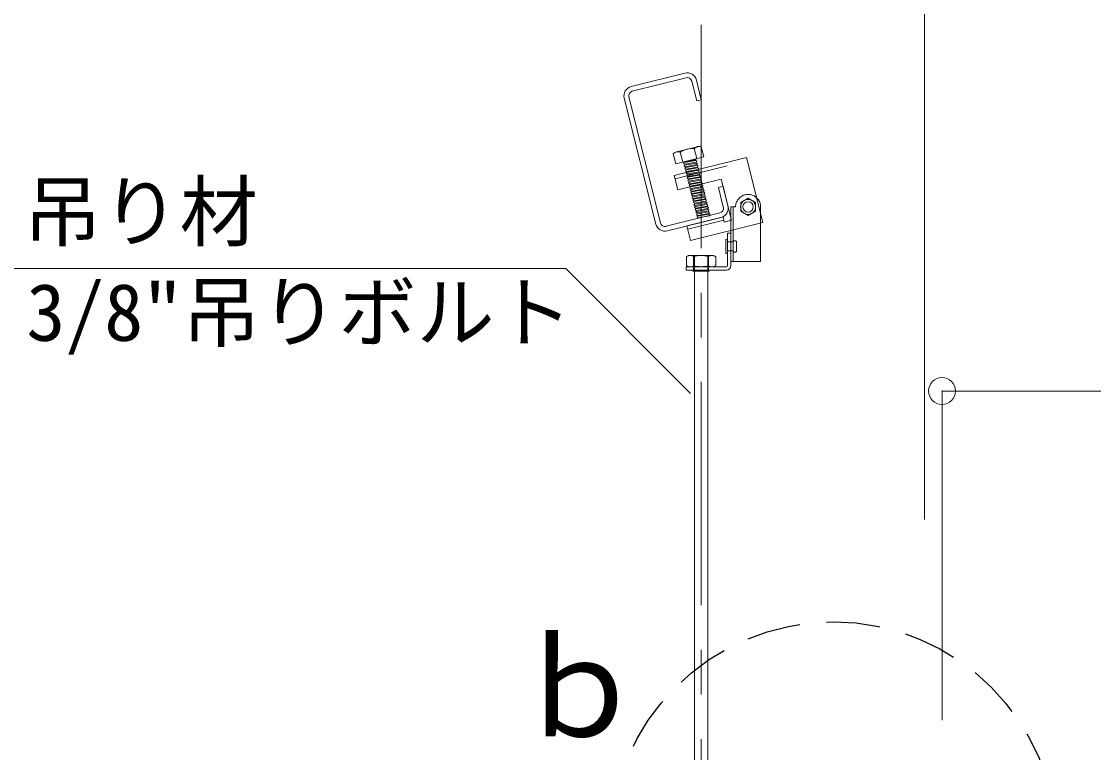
# Model space of a CAD drawing. Units: millimetres on the paper, with parts at other scales. Extents: x -195 to 195, y -135 to 132.
# Drawn here: x 34.47 to 58.49, y 99.8 to 116.18 of the extents above; entities that cross this region are included whole.
import ezdxf
from ezdxf.enums import TextEntityAlignment as Align

# ---------------------------------------------------------------- set-up
doc = ezdxf.new("R2010")
doc.units = ezdxf.units.MM
doc.header["$PDMODE"] = 32
doc.header["$PDSIZE"] = 0.6
for name, pattern in [('CHAIN1', [8, 5, -1, 1, -1]), ('DASHED1', [1.8, 1.2, -0.6]), ('DASHED2', [3, 2, -1])]:
    doc.linetypes.add(name, pattern=pattern)
for name, color, linetype, lineweight in [('6-0_中心線', 4, 'CHAIN1', 9), ('6-1_吊り材', 7, 'Continuous', 18), ('6-5_寸法', 4, 'Continuous', 9), ('6-6_文字', 7, 'Continuous', 18), ('6-9_躯体他', 4, 'Continuous', 9), ('6-B_補強金具・金具・その他', 3, 'Continuous', 18), ('6-C_ビス・アンカーボルト・強調図形', 2, 'Continuous', 25)]:
    doc.layers.add(name, color=color, linetype=linetype, lineweight=lineweight)
doc.styles.add('ＭＳ ゴシック', font='')
doc.styles.get('ＭＳ ゴシック').set_extended_font_data('MS Gothic')

msp = doc.modelspace()

# ---------------------------------------------------------------- linework, layer by layer
at = {"layer": '6-0_中心線'}
msp.add_line((49.696, 116.103), (49.696, 96.82), dxfattribs=at)
at = {"layer": '6-1_吊り材'}
for p, q in [((49.546, 99.062), (49.546, 110.939)), ((49.846, 99.062), (49.846, 110.939))]:
    msp.add_line(p, q, dxfattribs=at)
at = {"layer": '6-5_寸法'}
for p, q in [((54.7, 118.57), (54.7, 105.026)), ((55.094, 107.901), (55.094, 100.528)), ((55.094, 107.901), (85.661, 107.901))]:
    msp.add_line(p, q, dxfattribs=at)
at = {"layer": '6-5_寸法', "color": 3}
msp.add_point((55.094, 107.901), dxfattribs=at)
at = {"layer": '6-6_文字'}
msp.add_lwpolyline([(49.462, 107.844), (46.663, 110.643), (33.722, 110.643)], dxfattribs=at)
at = {"layer": '6-9_躯体他'}
for p, q in [((48.129, 114.72), (49.332, 115.021)), ((48.155, 114.616), (49.358, 114.918)), ((49.487, 114.84), (49.598, 114.401)), ((48.681, 111.641), (47.974, 114.461)), ((48.785, 111.667), (48.078, 114.487)), ((50.188, 112.487), (50.084, 112.461)), ((50.194, 112.021), (50.084, 112.461)), ((50.312, 111.988), (50.188, 112.487)), ((50.298, 112.047), (50.188, 112.487)), ((50.298, 112.047), (50.188, 112.487)), ((50.298, 112.047), (50.188, 112.487)), ((48.914, 111.59), (50.117, 111.891)), ((48.94, 111.486), (50.143, 111.788))]:
    msp.add_line(p, q, dxfattribs=at)
msp.add_lwpolyline([(49.591, 114.866), (49.701, 114.426), (49.598, 114.401)], dxfattribs=at)
for centre, radius, start, end in [((49.384, 114.814), 0.213, 14.0814, 104.0814), ((49.384, 114.814), 0.107, 14.0814, 104.0814), ((48.181, 114.513), 0.213, 104.0814, 194.0814), ((48.181, 114.513), 0.107, 104.0814, 194.0814), ((50.091, 111.995), 0.107, 284.0814, 14.0814), ((50.091, 111.995), 0.213, 284.0814, 14.0814), ((48.888, 111.693), 0.213, 194.0814, 284.0814), ((48.888, 111.693), 0.107, 194.0814, 284.0814)]:
    msp.add_arc(centre, radius, start, end, dxfattribs=at)
at = {"layer": '6-B_補強金具・金具・その他'}
for p, q in [((49.072, 113.215), (49.128, 112.988)), ((49.072, 113.215), (49.128, 112.988)), ((49.615, 113.374), (49.144, 113.257)), ((49.615, 113.374), (49.144, 113.257)), ((49.229, 113.254), (49.285, 113.028)), ((49.229, 113.254), (49.285, 113.028)), ((49.542, 113.332), (49.599, 113.106)), ((49.542, 113.332), (49.599, 113.106)), ((49.096, 112.73), (50.714, 113.133)), ((49.314, 113.035), (49.574, 113.08)), ((49.319, 113.017), (49.578, 113.062)), ((49.328, 112.98), (49.587, 113.026)), ((49.333, 112.962), (49.592, 113.007)), ((49.342, 112.926), (49.601, 112.971)), ((49.346, 112.908), (49.605, 112.953)), ((49.355, 112.871), (49.615, 112.917)), ((49.36, 112.853), (49.619, 112.898)), ((49.587, 113.103), (49.574, 113.08)), ((49.615, 112.917), (49.619, 112.898)), ((50.714, 113.133), (51.076, 111.678)), ((49.096, 112.73), (49.177, 112.406)), ((49.36, 112.853), (49.346, 112.83)), ((49.346, 112.83), (49.369, 112.817)), ((49.355, 112.871), (49.36, 112.853)), ((49.369, 112.817), (49.628, 112.862)), ((49.369, 112.817), (49.373, 112.798)), ((49.177, 112.406), (50.147, 112.648)), ((49.455, 112.471), (49.441, 112.448)), ((49.441, 112.448), (49.464, 112.435)), ((49.454, 112.475), (49.455, 112.471)), ((49.455, 112.471), (49.714, 112.516)), ((49.464, 112.435), (49.723, 112.48)), ((49.469, 112.416), (49.728, 112.462)), ((49.478, 112.38), (49.737, 112.425)), ((49.646, 112.523), (49.71, 112.534)), ((49.713, 112.54), (49.71, 112.534)), ((49.71, 112.534), (49.714, 112.516)), ((50.147, 112.648), (50.377, 111.727)), ((49.482, 112.362), (49.742, 112.407)), ((49.491, 112.325), (49.751, 112.371)), ((49.496, 112.307), (49.755, 112.353)), ((49.505, 112.271), (49.764, 112.316)), ((49.523, 112.198), (49.509, 112.175)), ((49.51, 112.253), (49.769, 112.298)), ((49.519, 112.216), (49.778, 112.262)), ((49.519, 112.216), (49.523, 112.198)), ((49.523, 112.198), (49.782, 112.243)), ((49.532, 112.162), (49.791, 112.207)), ((49.537, 112.143), (49.796, 112.189)), ((49.509, 112.175), (49.532, 112.162)), ((49.537, 112.143), (49.523, 112.121)), ((49.523, 112.121), (49.546, 112.107)), ((49.532, 112.162), (49.537, 112.143)), ((49.55, 112.089), (49.537, 112.066)), ((49.537, 112.066), (49.559, 112.053)), ((49.546, 112.107), (49.805, 112.152)), ((49.546, 112.107), (49.55, 112.089)), ((49.55, 112.089), (49.81, 112.134)), ((49.564, 112.034), (49.55, 112.012)), ((49.55, 112.012), (49.573, 111.998)), ((49.559, 112.053), (49.819, 112.098)), ((49.559, 112.053), (49.564, 112.034)), ((49.564, 112.034), (49.823, 112.08)), ((49.578, 111.98), (49.564, 111.957)), ((49.564, 111.957), (49.587, 111.943)), ((49.573, 111.998), (49.832, 112.043)), ((49.573, 111.998), (49.578, 111.98)), ((49.578, 111.98), (49.837, 112.025)), ((49.587, 111.943), (49.846, 111.989)), ((49.587, 111.943), (49.591, 111.925)), ((49.591, 111.925), (49.85, 111.97)), ((49.379, 111.598), (50.2, 111.803)), ((49.397, 111.523), (50.206, 111.725)), ((49.591, 111.925), (49.577, 111.902)), ((49.577, 111.902), (49.6, 111.889)), ((49.605, 111.871), (49.591, 111.848)), ((49.591, 111.848), (49.614, 111.834)), ((49.6, 111.889), (49.859, 111.934)), ((49.6, 111.889), (49.605, 111.871)), ((49.605, 111.871), (49.864, 111.916)), ((49.618, 111.816), (49.605, 111.793)), ((49.605, 111.793), (49.627, 111.78)), ((49.614, 111.834), (49.873, 111.88)), ((49.614, 111.834), (49.618, 111.816)), ((49.618, 111.816), (49.878, 111.861)), ((49.627, 111.78), (49.887, 111.825)), ((50.187, 111.799), (50.215, 111.686)), ((50.215, 111.686), (50.377, 111.727)), ((49.379, 111.598), (49.459, 111.274)), ((51.076, 111.678), (49.459, 111.274)), ((50.363, 111.609), (50.363, 110.805)), ((50.253, 110.99), (50.253, 111.287)), ((50.286, 111.439), (50.363, 111.439)), ((50.286, 110.705), (50.286, 111.439)), ((50.286, 110.99), (50.286, 111.287)), ((50.363, 110.705), (50.363, 111.439)), ((49.369, 110.912), (49.415, 110.939)), ((49.369, 110.912), (49.369, 110.709)), ((49.977, 110.939), (49.415, 110.939)), ((49.532, 110.912), (49.532, 110.709)), ((49.859, 110.912), (49.859, 110.709)), ((50.023, 110.912), (49.977, 110.939)), ((50.023, 110.912), (50.023, 110.709)), ((49.363, 110.605), (49.363, 110.682)), ((50.263, 110.682), (49.363, 110.682)), ((50.263, 110.605), (49.363, 110.605)), ((49.369, 110.709), (49.415, 110.682)), ((49.977, 110.682), (49.415, 110.682)), ((49.511, 110.589), (49.511, 110.605)), ((49.88, 110.589), (49.511, 110.589)), ((49.88, 110.589), (49.88, 110.605)), ((50.023, 110.709), (49.977, 110.682))]:
    msp.add_line(p, q, dxfattribs=at)
at = {"layer": '6-B_補強金具・金具・その他', "linetype": 'DASHED1'}
for p, q in [((49.115, 112.655), (50.732, 113.059)), ((50.416, 111.239), (50.286, 111.239)), ((50.416, 111.029), (50.416, 111.249)), ((50.493, 111.029), (50.493, 111.249)), ((50.416, 111.039), (50.286, 111.039)), ((49.529, 110.589), (49.529, 110.939)), ((49.863, 110.589), (49.863, 110.939))]:
    msp.add_line(p, q, dxfattribs=at)
at = {"layer": '6-B_補強金具・金具・その他', "linetype": 'DASHED2'}
for p, q in [((49.373, 112.798), (49.36, 112.776)), ((49.36, 112.776), (49.382, 112.762)), ((49.373, 112.798), (49.633, 112.844)), ((49.382, 112.762), (49.642, 112.807)), ((49.387, 112.744), (49.646, 112.789)), ((49.396, 112.707), (49.655, 112.753)), ((49.401, 112.689), (49.66, 112.735)), ((49.41, 112.653), (49.669, 112.698)), ((49.414, 112.635), (49.673, 112.68)), ((49.628, 112.862), (49.633, 112.844)), ((49.423, 112.598), (49.683, 112.644)), ((49.428, 112.58), (49.687, 112.625)), ((49.437, 112.544), (49.696, 112.589)), ((49.441, 112.526), (49.701, 112.571)), ((49.451, 112.489), (49.646, 112.523)), ((49.451, 112.489), (49.454, 112.475)), ((49.723, 112.557), (49.713, 112.54)), ((50.363, 112.025), (50.469, 112.025)), ((50.363, 111.609), (50.363, 112.025)), ((50.416, 112.025), (50.416, 110.807))]:
    msp.add_line(p, q, dxfattribs=at)
at = {"layer": '6-B_補強金具・金具・その他'}
for points in [[(49.699, 113.371), (49.756, 113.145), (49.128, 112.988)], [(49.699, 113.371), (49.756, 113.145), (49.128, 112.988)], [(49.314, 113.035), (49.319, 113.017), (49.305, 112.994), (49.328, 112.98)], [(49.328, 112.98), (49.333, 112.962), (49.319, 112.939), (49.342, 112.926)], [(49.342, 112.926), (49.346, 112.908), (49.333, 112.885), (49.355, 112.871)], [(49.574, 113.08), (49.578, 113.062), (49.601, 113.048), (49.587, 113.026)], [(49.587, 113.026), (49.592, 113.007), (49.615, 112.994), (49.601, 112.971)], [(49.601, 112.971), (49.605, 112.953), (49.628, 112.939), (49.615, 112.917)], [(49.619, 112.898), (49.642, 112.885), (49.628, 112.862)], [(49.464, 112.435), (49.469, 112.416), (49.455, 112.394), (49.478, 112.38)], [(49.714, 112.516), (49.737, 112.503), (49.723, 112.48)], [(49.723, 112.48), (49.728, 112.462), (49.751, 112.448), (49.737, 112.425)], [(49.737, 112.425), (49.742, 112.407), (49.764, 112.393), (49.751, 112.371)], [(49.478, 112.38), (49.482, 112.362), (49.469, 112.339), (49.491, 112.325)], [(49.491, 112.325), (49.496, 112.307), (49.482, 112.285), (49.505, 112.271)], [(49.505, 112.271), (49.51, 112.253), (49.496, 112.23), (49.519, 112.216)], [(49.751, 112.371), (49.755, 112.353), (49.778, 112.339), (49.764, 112.316)], [(49.764, 112.316), (49.769, 112.298), (49.791, 112.284), (49.778, 112.262)], [(49.778, 112.262), (49.782, 112.243), (49.805, 112.23), (49.791, 112.207)], [(49.791, 112.207), (49.796, 112.189), (49.819, 112.175), (49.805, 112.152)], [(49.805, 112.152), (49.81, 112.134), (49.832, 112.121), (49.819, 112.098)], [(49.819, 112.098), (49.823, 112.08), (49.846, 112.066), (49.832, 112.043)], [(49.832, 112.043), (49.837, 112.025), (49.86, 112.011), (49.846, 111.989)], [(49.846, 111.989), (49.85, 111.97), (49.873, 111.957), (49.859, 111.934)], [(51.029, 112.025), (51.029, 110.805), (50.363, 110.805)], [(49.859, 111.934), (49.864, 111.916), (49.887, 111.902), (49.873, 111.88)], [(49.873, 111.88), (49.878, 111.861), (49.9, 111.848), (49.887, 111.825)]]:
    msp.add_lwpolyline(points, dxfattribs=at)
at = {"layer": '6-B_補強金具・金具・その他', "linetype": 'DASHED2'}
for points in [[(49.382, 112.762), (49.387, 112.744), (49.373, 112.721), (49.396, 112.707)], [(49.396, 112.707), (49.401, 112.689), (49.387, 112.667), (49.41, 112.653)], [(49.633, 112.844), (49.655, 112.83), (49.642, 112.807)], [(49.642, 112.807), (49.646, 112.789), (49.669, 112.776), (49.655, 112.753)], [(49.655, 112.753), (49.66, 112.735), (49.683, 112.721), (49.669, 112.698)], [(49.669, 112.698), (49.673, 112.68), (49.696, 112.666), (49.683, 112.644)], [(49.41, 112.653), (49.414, 112.635), (49.401, 112.612), (49.423, 112.598)], [(49.423, 112.598), (49.428, 112.58), (49.414, 112.557), (49.437, 112.544)], [(49.437, 112.544), (49.441, 112.526), (49.428, 112.503), (49.451, 112.489)], [(49.683, 112.644), (49.687, 112.625), (49.71, 112.612), (49.696, 112.589)], [(49.696, 112.589), (49.701, 112.571), (49.723, 112.557)]]:
    msp.add_lwpolyline(points, dxfattribs=at)
at = {"layer": '6-B_補強金具・金具・その他'}
msp.add_lwpolyline([(50.749, 112.218), (50.916, 112.122), (50.916, 111.929), (50.749, 111.833), (50.583, 111.929), (50.583, 112.122)], close=True, dxfattribs=at)
for radius in [0.167, 0.117, 0.117]:
    msp.add_circle((50.749, 112.025), radius, dxfattribs=at)
for centre, radius, start, end in [((49.652, 113.227), 0.152, 71.7958, 136.2042), ((49.652, 113.227), 0.152, 71.7958, 136.2042), ((49.181, 113.11), 0.152, 71.7974, 136.2026), ((49.181, 113.11), 0.152, 71.7974, 136.2026), ((49.518, 112.761), 0.572, 87.5736, 120.4264), ((49.518, 112.761), 0.572, 87.5736, 120.4264), ((50.749, 112.025), 0.28, 0, 33.5573), ((50.269, 111.278), 0.0189, 28.0725, 151.9275), ((50.269, 110.999), 0.0189, 208.0725, 331.9275), ((49.451, 110.78), 0.155, 58.1553, 118.1553), ((49.696, 110.35), 0.585, 73.7642, 106.2358), ((49.941, 110.78), 0.155, 61.8447, 121.8447), ((49.451, 110.84), 0.155, 241.8447, 301.8447), ((49.696, 111.27), 0.585, 253.7642, 286.2358), ((49.941, 110.84), 0.155, 238.1553, 298.1553), ((50.263, 110.705), 0.1, 270, 0), ((50.263, 110.705), 0.0233, 270, 0)]:
    msp.add_arc(centre, radius, start, end, dxfattribs=at)
at = {"layer": '6-B_補強金具・金具・その他', "linetype": 'DASHED2'}
msp.add_arc((50.749, 112.025), 0.28, 33.5573, 180, dxfattribs=at)
at = {"layer": '6-B_補強金具・金具・その他', "linetype": 'DASHED1'}
for centre, start, end in [((50.454, 111.213), 43.0029, 136.9971), ((50.454, 111.064), 223.0029, 316.9971)]:
    msp.add_arc(centre, 0.0524, start, end, dxfattribs=at)
at = {"layer": '6-C_ビス・アンカーボルト・強調図形', "linetype": 'DASHED1'}
msp.add_circle((52.66, 97.731), 5, dxfattribs=at)

# ---------------------------------------------------------------- texts
at = {"layer": '6-6_文字', "style": 'ＭＳ ゴシック'}
for s, p in [('吊り材', (34.516, 110.894)), ('3/8"吊りボルト', (34.578, 108.64))]:
    msp.add_text(s, height=1.283, dxfattribs=at).set_placement(p, align=Align.BOTTOM_LEFT)
at = {"layer": '6-6_文字', "color": 3, "style": 'ＭＳ ゴシック'}
msp.add_text('ｂ', height=2.199, dxfattribs=at).set_placement((45.456, 99.503), align=Align.BOTTOM_LEFT)

doc.saveas('drawing.dxf')
